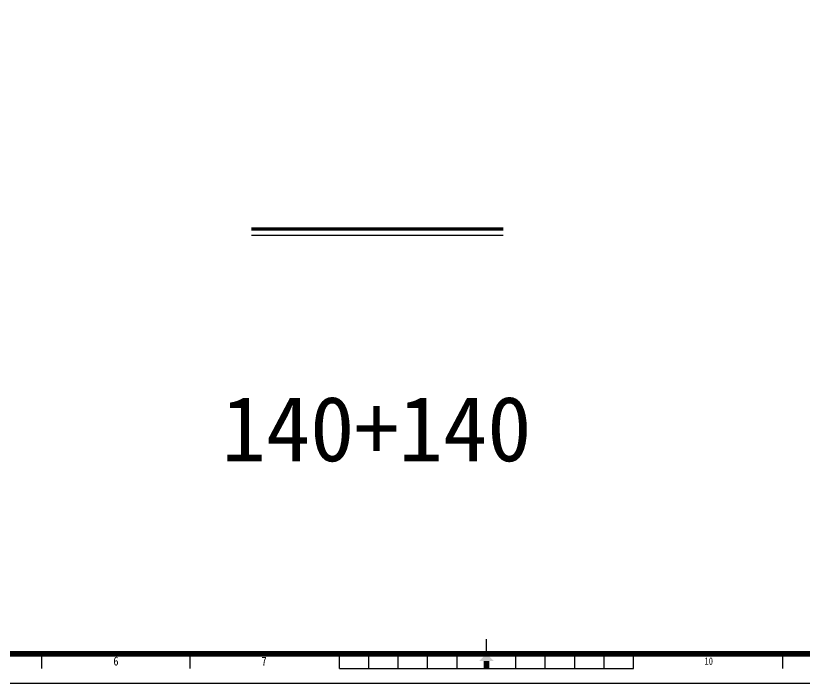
# Model space of a CAD drawing. Extents: x 195225 to 258225, y 4041 to 48538.
# Drawn here: x 215302 to 235379, y 4041 to 21036 of the extents above; entities that cross this region are included whole.
import ezdxf
from ezdxf.enums import TextEntityAlignment as Align

# ---------------------------------------------------------------- set-up
doc = ezdxf.new("R2010")
doc.units = 0
doc.header["$LTSCALE"] = 1000
doc.header["$MEASUREMENT"] = 0
for name, color, linetype in [('DIM_SYMB', 3, 'Continuous'), ('PUB_TEXT', 255, 'Continuous'), ('tk', 253, 'Continuous')]:
    doc.layers.add(name, color=color, linetype=linetype)
doc.styles.add('-黑体', font='SIMHEI.TTF', dxfattribs={"width": 0.8})
doc.styles.add('TKZ1', font='SIMHEI.TTF', dxfattribs={"width": 0.7})

# ---------------------------------------------------------------- blocks, each defined once
blk = doc.blocks.new('图框')
for p, q in [((-99408, -503711), (-99408, -503211)), ((-114521, -504211), (-114521, -503711)), ((-109483, -504211), (-109483, -503711)), ((-104408, -504211), (-104408, -503711)), ((-103408, -504211), (-103408, -503711)), ((-102408, -504211), (-102408, -503711)), ((-101408, -504211), (-101408, -503711)), ((-100408, -504211), (-100408, -503711)), ((-98408, -504211), (-98408, -503711)), ((-97408, -504211), (-97408, -503711)), ((-96408, -504211), (-96408, -503711)), ((-95408, -504211), (-95408, -503711)), ((-94408, -504211), (-94408, -503711)), ((-89333, -504211), (-89333, -503711)), ((-104408, -504211), (-94408, -504211)), ((-142208, -504711), (-58108, -504711))]:
    blk.add_line(p, q)
at = {"const_width": 200}
blk.add_lwpolyline([(-59108, -446311), (-139708, -446311), (-139708, -503711), (-59108, -503711)], close=True, dxfattribs=at)
blk.add_lwpolyline([(-99408, -503961), (-99408, -504211)], dxfattribs=at)
blk.add_solid([(-99658, -503961), (-99158, -503961), (-99408, -503711)])
at = {"style": 'TKZ1', "width": 0.85}
for s, height, p in [('6', 300, (-112002, -503961)), ('7', 300, (-106965, -503961)), ('10', 250, (-91852, -503961))]:
    blk.add_text(s, height=height, dxfattribs=at).set_placement(p, align=Align.MIDDLE)

msp = doc.modelspace()

# ---------------------------------------------------------------- linework, layer by layer
at = {"layer": 'DIM_SYMB', "const_width": 80.5}
msp.add_lwpolyline([(221303, 15608), (227716, 15608)], dxfattribs=at)
at = {"layer": 'DIM_SYMB'}
msp.add_lwpolyline([(221303, 15447), (227716, 15447)], dxfattribs=at)

# ---------------------------------------------------------------- block references
at = {"layer": 'tk', "xscale": 0.7491082046180964, "yscale": 0.749108204501681, "zscale": 0.7491082045191118}
msp.add_blockref('图框', (301755, 382125), dxfattribs=at)
msp.add_blockref('图框', (301755, 382125), dxfattribs=at)

# ---------------------------------------------------------------- texts
at = {"layer": 'PUB_TEXT', "color": 7, "style": '-黑体'}
msp.add_text('140+140', height=1657.2, dxfattribs=at).set_placement((224489, 10522), align=Align.MIDDLE_CENTER)

doc.saveas('drawing.dxf')
